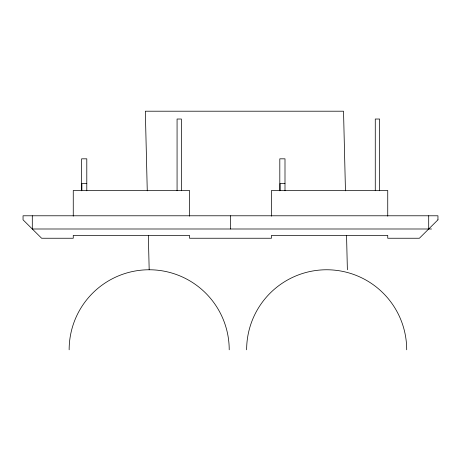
<?xml version="1.0" encoding="UTF-8"?>
<svg xmlns="http://www.w3.org/2000/svg" width="461" height="461" viewBox="0 0 461 461"><rect width="100%" height="100%" fill="white"/><g stroke="black" fill="none" stroke-linecap="round" stroke-linejoin="round"><path stroke-width="0.69" d="M86.795 183.507L81.879 183.507L81.879 190.318M284.996 183.507L280.081 183.507L280.081 190.318M431.519 228.996L32.299 228.996L32.299 215.783M345.462 190.842L343.531 111.205L145.33 111.205L147.261 190.842M346.545 235.323L347.381 269.766M148.344 235.323L149.18 269.766A80.035 80.035 0 0 1 229.215 349.795M428.701 215.783L428.701 228.996M387.741 216.157L387.741 190.485L271.46 190.485L271.46 216.157M379.582 190.75L379.582 119.024L375.271 119.024L375.271 190.75M284.996 190.796L284.996 158.826L279.81 158.826L279.81 190.796M230.5 215.783L230.5 228.996M189.54 216.157L189.54 190.485L73.259 190.485L73.259 216.157M181.38 190.75L181.38 119.024L177.07 119.024L177.07 190.75M86.795 190.796L86.795 158.826L81.609 158.826L81.609 190.796M246.635 349.795A80.035 80.035 0 0 1 326.665 269.766A80.035 80.035 0 0 1 406.7 349.795M69.144 349.795A80.035 80.035 0 0 1 149.18 269.766M437.95 219.816L419.383 238.245L387.741 238.245L387.741 235.41L271.46 235.41L271.46 238.245L189.54 238.245L189.54 235.41L73.259 235.41L73.259 238.245L41.617 238.245L23.05 219.816L23.05 215.783L437.95 215.783L437.95 219.816"/></g></svg>
